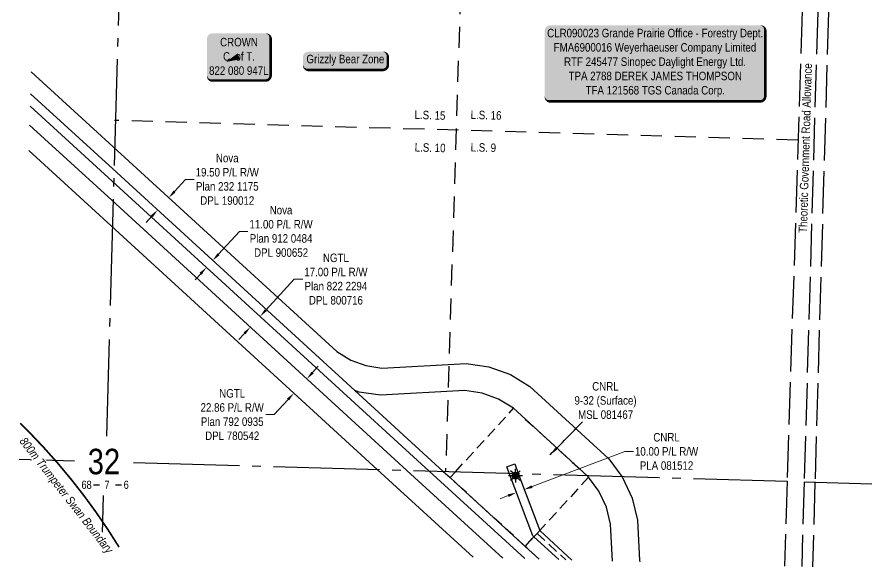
# Model space of a CAD drawing. Extents: x 369812 to 375047, y 6088830 to 6091540.
# Drawn here: x 369812 to 370819, y 6088830 to 6089477 of the extents above; entities that cross this region are included whole.
import ezdxf
from ezdxf.enums import TextEntityAlignment as Align

# ---------------------------------------------------------------- set-up
doc = ezdxf.new("R2010")
doc.units = 0
doc.header["$LTSCALE"] = 5
doc.header["$PDSIZE"] = 0.5
for name, pattern in [('DASHDOT2', [12.7, 6.35, -3.175, 0, -3.175]), ('foc-ACCESSROAD', [3.75, 2.5, -1.25]), ('foc-LSD', [8, 5, -3]), ('foc-QUARTERLINE', [33, 25, -3, 2, -3]), ('foc-UNSURVEYED', [12.5, 10, -2.5])]:
    doc.linetypes.add(name, pattern=pattern)
doc.layers.get('Defpoints').update_dxf_attribs({"color": 9})
for name, color, linetype in [('10', 1, 'Continuous'), ('9', 3, 'Continuous'), ('AS-OWNER', 7, 'Continuous'), ('AS-SURFACE IMPACT', 7, 'Continuous'), ('AS-WILDLIFE', 131, 'DASHDOT2'), ('AS-WILDLIFE-BLOCK', 131, 'Continuous'), ('F-AR', 190, 'foc-ACCESSROAD'), ('F-RW', 190, 'Continuous'), ('F-WS', 190, 'foc-ACCESSROAD'), ('F-WS-S', 190, 'Continuous'), ('L-QSEC', 8, 'foc-QUARTERLINE'), ('L-ROAD-T', 7, 'Continuous'), ('L-SECLBL', 7, 'Continuous'), ('L-SECTION-LSD', 7, 'foc-LSD'), ('L-USEC', 7, 'foc-UNSURVEYED')]:
    doc.layers.add(name, color=color, linetype=linetype)
doc.layers.add('F-RW-T', color=190, linetype='Continuous', lineweight=9)
doc.layers.add('F-WS-T', color=190, linetype='Continuous', lineweight=9)
doc.styles.add('100L', font='ARIALN.TTF', dxfattribs={"height": 11})
doc.styles.add('240', font='ARIALN.TTF', dxfattribs={"height": 30})
doc.styles.add('80', font='ARIALN.TTF', dxfattribs={"height": 10})
doc.styles.add('80CG', font='ARIALN.TTF', dxfattribs={"height": 10})
doc.styles.add('80L', font='ARIALN.TTF', dxfattribs={"height": 10})
doc.styles.add('SIMPLEX', font='ARIALN.TTF')
doc.dimstyles.new('Compass 5 000', dxfattribs={"dimscale": 5, "dimtxt": 9, "dimasz": 2, "dimexe": 0.2, "dimexo": 0.0625, "dimgap": 0.5, "dimtad": 0, "dimtih": 1, "dimtoh": 1, "dimzin": 0, "dimdsep": 46, "dimtxsty": '80CG', "dimcen": 0.1, "dimse1": 1, "dimse2": 1, "dimclrd": 256, "dimclrt": 256, "dimaunit": 1, "dimadec": 4, "dimazin": 0, "dimtfac": 0.06, "dimtofl": 0, "dimtmove": 0, "dimatfit": 1, "dimfxl": 0.2, "dimtolj": 1, "dimtzin": 0, "dimlwd": -1, "dimarcsym": 0})

# ---------------------------------------------------------------- blocks, each defined once
blk = doc.blocks.new('L-SECLBL')
at = {"layer": '9', "color": 7}
for p, q in [((-5.1, -27.8), (-12.3, -27.8)), ((20.7, -27.8), (13.5, -27.8))]:
    blk.add_line(p, q, dxfattribs=at)
at = {"layer": '10', "color": 2, "style": 'SIMPLEX'}
blk.add_attdef('SEC', text='', height=30, dxfattribs=at).set_placement((0, 0), align=Align.MIDDLE)
at = {"layer": '10', "color": 5, "style": '80L'}
blk.add_attdef('TWP', text='', height=9.5, dxfattribs=at).set_placement((-14.4, -27.4), align=Align.MIDDLE_RIGHT)
blk.add_attdef('RGE', text='', height=9.5, dxfattribs=at).set_placement((3.6, -27.4), align=Align.MIDDLE_CENTER)
blk.add_attdef('MER', text='', height=9.5, dxfattribs=at).set_placement((23.2, -27.4), align=Align.MIDDLE_LEFT)
blk = doc.blocks.new('*U39')
h = blk.add_hatch(color=255)
edge = h.paths.add_edge_path()
edge.add_line((-124, -45.5), (124, -45.5))
edge.add_arc((124, -39.5), 6, 270, 360)
edge.add_line((130, -39.5), (130, 38))
edge.add_arc((124, 38), 6, 0, 90)
edge.add_line((124, 44), (-124, 44))
edge.add_arc((-124, 38), 6, 90, 180)
edge.add_line((-130, 38), (-130, -39.5))
edge.add_arc((-124, -39.5), 6, 180, 270)
at = {"color": 44, "flags": 128}
blk.add_lwpolyline([(-124, -45.5, 3, 3, 0), (124, -45.5, 3, 3, 0.414214), (130, -39.5, 3, 3, 0), (130, 38, 3, 0, 0.414214), (124, 44, 0, 0, 0), (-124, 44, 0, 0, 0.414214), (-130, 38, 0, 0, 0), (-130, -39.5, 0, 3, 0.414214)], format="xyseb", close=True, dxfattribs=at)
at = {"color": 44, "style": '80'}
blk.add_attdef('ENTER_TEXT_001', (-36, -5), '', height=10, dxfattribs=at)
blk = doc.blocks.new('*D41')
at = {"layer": 'Defpoints', "color": 0, "transparency": 16777216}
for p in [(370068.5, 6089151.7), (370057.1, 6089139.2), (370098, 6089124.7)]:
    blk.add_point(p, dxfattribs=at)
at = {"layer": 'F-RW-T', "transparency": 16777216}
for p, q in [((370104.8, 6089132.1), (370138.3, 6089168.7)), ((370138.3, 6089168.7), (370148.3, 6089168.7)), ((370079.8, 6089104.8), (370073.1, 6089097.4))]:
    blk.add_line(p, q, dxfattribs=at)
for points in [[(370103.6, 6089133.2), (370106, 6089131), (370098, 6089124.7)], [(370078.6, 6089105.9), (370081, 6089103.7), (370086.6, 6089112.2)]]:
    blk.add_solid(points, dxfattribs=at)
at = {"layer": 'F-RW-T', "transparency": 16777216, "insert": (370187.4, 6089168.7), "char_height": 10, "attachment_point": 5, "style": '80CG'}
blk.add_mtext('\\A1;NGTL\\P17.00 P/L R/W\\PPlan 822 2294\\PDPL 800716', dxfattribs=at)
blk = doc.blocks.new('*D42')
at = {"layer": 'Defpoints', "color": 0, "transparency": 16777216}
for p in [(370042.3, 6089190.6), (370043.6, 6089189.4), (370036.2, 6089181.3)]:
    blk.add_point(p, dxfattribs=at)
at = {"layer": 'F-RW-T', "transparency": 16777216}
for p, q in [((370049.1, 6089198), (370073.7, 6089224.9)), ((370073.7, 6089224.9), (370083.7, 6089224.9)), ((370028.1, 6089175.1), (370021.4, 6089167.7))]:
    blk.add_line(p, q, dxfattribs=at)
for points in [[(370047.8, 6089199.1), (370050.3, 6089196.8), (370042.3, 6089190.6)], [(370026.9, 6089176.2), (370029.4, 6089174), (370034.9, 6089182.5)]]:
    blk.add_solid(points, dxfattribs=at)
at = {"layer": 'F-RW-T', "transparency": 16777216, "insert": (370122.8, 6089224.9), "char_height": 10, "attachment_point": 5, "style": '80CG'}
blk.add_mtext('\\A1;Nova\\P11.00 P/L R/W\\PPlan 912 0484\\PDPL 900652', dxfattribs=at)
blk = doc.blocks.new('*D43')
at = {"layer": 'Defpoints', "color": 0, "transparency": 16777216}
for p in [(369990.5, 6089264.5), (370017.9, 6089239.4), (370004.7, 6089225)]:
    blk.add_point(p, dxfattribs=at)
at = {"layer": 'F-RW-T', "transparency": 16777216}
for p, q in [((369997.2, 6089271.9), (370010.3, 6089286.2)), ((370010.3, 6089286.2), (370020.3, 6089286.2)), ((369970.5, 6089242.7), (369963.8, 6089235.3))]:
    blk.add_line(p, q, dxfattribs=at)
for points in [[(369996, 6089273), (369998.4, 6089270.7), (369990.5, 6089264.5)], [(369969.3, 6089243.8), (369971.8, 6089241.6), (369977.3, 6089250.1)]]:
    blk.add_solid(points, dxfattribs=at)
at = {"layer": 'F-RW-T', "transparency": 16777216, "insert": (370059.4, 6089286.2), "char_height": 10, "attachment_point": 5, "style": '80CG'}
blk.add_mtext('\\A1;Nova\\P19.50 P/L R/W\\PPlan 232 1175\\PDPL 190012', dxfattribs=at)
blk = doc.blocks.new('*D44')
at = {"layer": 'Defpoints', "color": 0, "transparency": 16777216}
for p in [(370409.2, 6088920.8), (370401.1, 6088914), (370410.4, 6088917.6)]:
    blk.add_point(p, dxfattribs=at)
at = {"layer": 'F-RW-T', "transparency": 16777216}
for p, q in [((370418.6, 6088924.3), (370527.9, 6088965.7)), ((370527.9, 6088965.7), (370537.9, 6088965.7)), ((370390.5, 6088913.7), (370381.1, 6088910.1))]:
    blk.add_line(p, q, dxfattribs=at)
for points in [[(370418, 6088925.9), (370419.1, 6088922.7), (370409.2, 6088920.8)], [(370389.9, 6088915.2), (370391.1, 6088912.1), (370399.9, 6088917.2)]]:
    blk.add_solid(points, dxfattribs=at)
at = {"layer": 'F-RW-T', "transparency": 16777216, "insert": (370577, 6088965.7), "char_height": 10, "attachment_point": 5, "style": '80CG'}
blk.add_mtext('\\A1;CNRL\\P10.00 P/L R/W\\PPLA 081512', dxfattribs=at)
blk = doc.blocks.new('*D45')
at = {"layer": 'Defpoints', "color": 0, "transparency": 16777216}
for p in [(370092.1, 6089107.1), (370076.7, 6089090.3), (370153.2, 6089051.2)]:
    blk.add_point(p, dxfattribs=at)
at = {"layer": 'F-RW-T', "transparency": 16777216}
for p, q in [((370160, 6089058.6), (370166.7, 6089066)), ((370131, 6089027), (370114.7, 6089009.1)), ((370114.7, 6089009.1), (370104.7, 6089009.1))]:
    blk.add_line(p, q, dxfattribs=at)
for points in [[(370158.7, 6089059.7), (370161.2, 6089057.5), (370153.2, 6089051.2)], [(370129.8, 6089028.1), (370132.3, 6089025.8), (370137.8, 6089034.3)]]:
    blk.add_solid(points, dxfattribs=at)
at = {"layer": 'F-RW-T', "transparency": 16777216, "insert": (370065.2, 6089009.1), "char_height": 10, "attachment_point": 5, "style": '80CG'}
blk.add_mtext('\\A1;NGTL\\P22.86 P/L R/W\\PPlan 792 0935\\PDPL 780542', dxfattribs=at)
blk = doc.blocks.new('*U40')
h = blk.add_hatch(color=59)
edge = h.paths.add_edge_path()
edge.add_line((-31.5, -28.5), (31.5, -28.5))
edge.add_arc((31.5, -22.5), 6, 270, 360)
edge.add_line((37.5, -22.5), (37.5, 21))
edge.add_arc((31.5, 21), 6, 0, 90)
edge.add_line((31.5, 27), (-31.5, 27))
edge.add_arc((-31.5, 21), 6, 90, 180)
edge.add_line((-37.5, 21), (-37.5, -22.5))
edge.add_arc((-31.5, -22.5), 6, 180, 270)
at = {"color": 1, "flags": 128}
blk.add_lwpolyline([(-31.5, -28.5, 3, 3, 0), (31.5, -28.5, 3, 3, 0.414214), (37.5, -22.5, 3, 3, 0), (37.5, 21, 3, 0, 0.414214), (31.5, 27, 0, 0, 0), (-31.5, 27, 0, 0, 0.414214), (-37.5, 21, 0, 0, 0), (-37.5, -22.5, 0, 3, 0.414214)], format="xyseb", close=True, dxfattribs=at)
blk.add_lwpolyline([(-15.1, -6.6, 0, 7.5, 0), (0, 0, 0, 0, 0)], format="xyseb", dxfattribs=at)
at = {"color": 1, "style": '80'}
blk.add_attdef('ENTER_TEXT_001', (-36, -5), '', height=10, dxfattribs=at)
blk = doc.blocks.new('GAS')
h = blk.add_hatch(color=255)
h.dxf.hatch_style = 1
edge = h.paths.add_edge_path()
edge.add_arc((0, 0), 0.9, 0, 360)
for p, q in [((-0.81, 0), (-1.62, 0)), ((-0.57, 0.57), (-1.14, 1.14)), ((0, 0.81), (0, 1.62)), ((0.57, 0.57), (1.14, 1.14)), ((1.62, 0), (0.81, 0)), ((-0.57, -0.57), (-1.14, -1.14)), ((0, -0.81), (0, -1.62)), ((1.14, -1.14), (0.57, -0.57))]:
    blk.add_line(p, q)
blk.add_circle((0, 0), 0.8)
blk = doc.blocks.new('*U59')
h = blk.add_hatch(color=255)
edge = h.paths.add_edge_path()
edge.add_line((-44, -11.5), (44, -11.5))
edge.add_arc((44, -5.5), 6, 270, 360)
edge.add_line((50, -5.5), (50, 4))
edge.add_arc((44, 4), 6, 0, 90)
edge.add_line((44, 10), (-44, 10))
edge.add_arc((-44, 4), 6, 90, 180)
edge.add_line((-50, 4), (-50, -5.5))
edge.add_arc((-44, -5.5), 6, 180, 270)
at = {"color": 131, "flags": 128}
blk.add_lwpolyline([(-44, -11.5, 3, 3, 0), (44, -11.5, 3, 3, 0.414214), (50, -5.5, 3, 3, 0), (50, 4, 3, 0, 0.414214), (44, 10, 0, 0, 0), (-44, 10, 0, 0, 0.414214), (-50, 4, 0, 0, 0), (-50, -5.5, 0, 3, 0.414214)], format="xyseb", close=True, dxfattribs=at)
at = {"color": 131, "style": '80'}
blk.add_attdef('ENTER_TEXT_001', (-36, -5), '', height=10, dxfattribs=at)

msp = doc.modelspace()

# ---------------------------------------------------------------- linework, layer by layer
at = {"layer": 'AS-WILDLIFE', "const_width": 1.999, "flags": 128}
msp.add_lwpolyline([(369815.508, 6088998.793), (369826.559, 6088987.873), (369843.407, 6088970.126), (369859.678, 6088951.849), (369875.358, 6088933.062), (369890.43, 6088913.784), (369904.878, 6088894.034), (369918.687, 6088873.833), (369931.845, 6088853.201), (369931.902, 6088853.105)], dxfattribs=at)
at = {"layer": 'F-AR'}
msp.add_lwpolyline([(370426.752, 6088838.958), (370410.403, 6088853.914), (370420.697, 6088865.144), (370424.373, 6088869.154), (370458.29, 6088838.056)], dxfattribs=at)
at = {"layer": 'F-RW'}
for points in [[(369828.458, 6089412.764), (369925.14, 6089324.33), (370188.598, 6089083.348), (370204.914, 6089073.371), (370222.829, 6089066.869), (370241.668, 6089063.988), (370341.039, 6089069.474), (370367.666, 6089065.401), (370392.987, 6089056.21), (370416.027, 6089042.255), (370509.083, 6088956.931), (370524.33, 6088936.166), (370525.028, 6088935.222), (370536.432, 6088910.819), (370542.856, 6088884.659), (370545.162, 6088837.38), (370545.609, 6088835.56)], [(370513.159, 6088836.487), (370511.032, 6088880.089), (370506.111, 6088900.128), (370497.375, 6088918.821), (370485.161, 6088935.451), (370483.09, 6088937.344), (370396.756, 6089016.521), (370379.107, 6089027.209), (370359.712, 6089034.25), (370339.316, 6089037.37), (370239.945, 6089031.883), (370214.876, 6089035.717), (370209.583, 6089037.633), (369924.391, 6089298.547), (369827.653, 6089387.046)], [(369827.653, 6089387.046), (369924.391, 6089298.547), (370209.582, 6089037.628), (370313.923, 6088942.176), (370321.903, 6088934.883), (370335.546, 6088922.4), (370410.403, 6088853.913), (370426.751, 6088838.958)], [(370409.935, 6088839.438), (370297.107, 6088942.657), (369923.968, 6089284.029), (369827.2, 6089372.557)], [(369827.2, 6089372.557), (369923.968, 6089284.029), (370297.107, 6088942.657), (370409.935, 6088839.438)], [(370383.947, 6088840.181), (370271.118, 6088943.401), (369923.316, 6089261.592), (369826.499, 6089350.164)], [(369826.499, 6089350.164), (369923.316, 6089261.592), (370271.118, 6088943.401), (370383.947, 6088840.181)], [(370349.001, 6088841.18), (370236.171, 6088944.4), (369922.439, 6089231.422), (369825.557, 6089320.053)], [(370450.025, 6088838.292), (370420.697, 6088865.144), (370419.4, 6088866.331), (370391.539, 6088939.958), (370388.691, 6088947.493), (370398.042, 6088951.031), (370402.345, 6088939.65), (370427.664, 6088872.742), (370427.908, 6088872.097), (370465.307, 6088837.855)]]:
    msp.add_lwpolyline(points, dxfattribs=at)
at = {"layer": 'F-WS'}
msp.add_lwpolyline([(370420.697, 6088865.144), (370410.403, 6088853.914), (370335.546, 6088922.4), (370321.903, 6088934.883), (370328.22, 6088941.768), (370396.756, 6089016.521), (370483.091, 6088937.344), (370485.161, 6088935.451), (370427.664, 6088872.742), (370424.373, 6088869.154), (370420.697, 6088865.144)], close=True, dxfattribs=at)
at = {"layer": 'L-QSEC', "flags": 128}
for points in [[(369939.259, 6089757.453), (369916.938, 6088983.794)], [(369814.184, 6088956.481), (369879.607, 6088954.611)], [(369948.909, 6088952.63), (370719.014, 6088930.614)], [(370739.117, 6088930.038), (370818.943, 6088927.754)], [(369913.209, 6088913.894), (369911.459, 6088853.689)]]:
    msp.add_lwpolyline(points, dxfattribs=at)
at = {"layer": 'L-SECTION-LSD', "flags": 128}
for points in [[(370341.627, 6089745.753), (370316.568, 6088942.242)], [(370731.509, 6089332.49), (369926.691, 6089355.662)]]:
    msp.add_lwpolyline(points, dxfattribs=at)
at = {"layer": 'L-USEC'}
for p, q in [((370744.887, 6089734.449), (370719.014, 6088930.614)), ((370762.334, 6089733.47), (370739.117, 6088930.033)), ((370775.008, 6089733.169), (370751.789, 6088929.676)), ((370719.014, 6088930.614), (370716.127, 6088830.685)), ((370739.117, 6088930.033), (370736.229, 6088830.104)), ((370751.789, 6088929.676), (370748.901, 6088829.739))]:
    msp.add_line(p, q, dxfattribs=at)

# ---------------------------------------------------------------- block references
at = {"layer": 'AS-OWNER'}
ref = msp.add_blockref('*U40', (370073.014, 6089431.063), dxfattribs=dict(at, xscale=0.9997041700000081, yscale=0.9997041700000081, zscale=0.9997041700000081))
ref.add_attrib('ENTER_TEXT_001', 'CROWN', (370050.961, 6089442.832), dxfattribs={"layer": '0', "color": 1, "height": 9.997, "style": '80'})
ref.add_attrib('ENTER_TEXT_002', 'C. of T.', (370054.456, 6089425.993), dxfattribs={"layer": '0', "color": 1, "height": 9.997, "style": '80'})
ref.add_attrib('ENTER_TEXT_003', '822 080 947L', (370037.97, 6089409.29), dxfattribs={"layer": '0', "color": 1, "height": 9.99704, "style": '80'})
at = {"layer": 'AS-SURFACE IMPACT'}
ref = msp.add_blockref('*U39', (370563.39, 6089423.52), dxfattribs=dict(at, xscale=0.9993879236713453, yscale=0.9993879236713453, zscale=0.9993879236713453))
ref.add_attrib('ENTER_TEXT_001', 'CLR090023 Grande Prairie Office - Forestry Dept.', (370436.34, 6089453.489), dxfattribs={"layer": '0', "color": 44, "height": 9.99388, "style": '80'})
ref.add_attrib('ENTER_TEXT_002', 'FMA6900016 Weyerhaeuser Company Limited', (370444.009, 6089436.655), dxfattribs={"layer": '0', "color": 44, "height": 9.99388, "style": '80'})
ref.add_attrib('ENTER_TEXT_003', 'RTF 245477 Sinopec Daylight Energy Ltd.', (370456.201, 6089419.822), dxfattribs={"layer": '0', "color": 44, "height": 9.99388, "style": '80'})
ref.add_attrib('ENTER_TEXT_004', 'TPA 2788 DEREK JAMES THOMPSON', (370461.618, 6089402.988), dxfattribs={"layer": '0', "color": 44, "height": 9.99388, "style": '80'})
ref.add_attrib('ENTER_TEXT_005', 'TFA 121568 TGS Canada Corp.', (370481.643, 6089386.154), dxfattribs={"layer": '0', "color": 44, "height": 9.99388, "style": '80'})
at = {"layer": 'AS-WILDLIFE-BLOCK'}
ref = msp.add_blockref('*U59', (370198.653, 6089426.524), dxfattribs=dict(at, xscale=0.99969613, yscale=0.99969613, zscale=0.99969613))
ref.add_attrib('ENTER_TEXT_001', 'Grizzly Bear Zone', (370152.757, 6089422.906), dxfattribs={"layer": '0', "color": 131, "height": 9.99696, "style": '80'})
at = {"layer": 'F-WS-S', "xscale": 4.99849000000001, "yscale": 4.99849000000001, "zscale": 4.99849000000001}
msp.add_blockref('GAS', (370398.982, 6088937.189), dxfattribs=at)
at = {"layer": 'L-SECLBL', "color": 2, "xscale": 0.9996980000000052, "yscale": 0.9996980000000052, "zscale": 0.9996980000000052}
msp.add_blockref('L-SECLBL', (369914.122, 6088953.87), dxfattribs=at).add_auto_attribs({'SEC': '32', 'TWP': '68', 'RGE': '7', 'MER': '6'})

# ---------------------------------------------------------------- texts
at = {"layer": 'F-WS-T', "insert": (370468.205, 6089047.437), "char_height": 9.99388, "attachment_point": 1, "style": '80L'}
msp.add_mtext_dynamic_manual_height_columns('\\pi21.20004;CNRL\\P\\pi0.27834;9-32 (Surface)\\P\\pi4.5254;MSL 081467', width=72.57942, gutter_width=49.97, heights=[0], dxfattribs=at)
at = {"layer": 'L-ROAD-T', "style": '80L'}
msp.add_text('Theoretic Government Road Allowance', height=9.99698, rotation=88.305245, dxfattribs=at).set_placement((370740.4, 6089323.008), align=Align.MIDDLE_CENTER)

# ---------------------------------------------------------------- dimensions: what is measured, and where the dimension line sits
at = {"layer": 'F-RW-T'}
for base, p1, p2, angle, text, picture, middle in [((369990.468, 6089264.489), (370004.726, 6089224.972), (370017.912, 6089239.387), 47.551262, 'Nova\\P19.50 P/L R/W\\PPlan 232 1175\\PDPL 190012', '*D43', (370059.377, 6089286.161)), ((370042.306, 6089190.589), (370036.184, 6089181.293), (370043.603, 6089189.402), 47.544918, 'Nova\\P11.00 P/L R/W\\PPlan 912 0484\\PDPL 900652', '*D42', (370122.821, 6089224.942)), ((370098.036, 6089124.706), (370057.058, 6089139.169), (370068.526, 6089151.704), 47.545608, 'NGTL\\P17.00 P/L R/W\\PPlan 822 2294\\PDPL 800716', '*D41', (370187.404, 6089168.736)), ((370153.211, 6089051.203), (370076.655, 6089090.279), (370092.075, 6089107.134), 47.545728, 'NGTL\\P22.86 P/L R/W\\PPlan 792 0935\\PDPL 780542', '*D45', (370065.19, 6089009.14)), ((370409.202, 6088920.756), (370401.06, 6088914.03), (370410.408, 6088917.568), 20.727411, 'CNRL\\P10.00 P/L R/W\\PPLA 081512', '*D44', (370577.013, 6088965.684))]:
    dim = msp.add_linear_dim(base=base, p1=p1, p2=p2, angle=angle, text=text, dimstyle='Compass 5 000', dxfattribs=at)
    dim.commit()
    dim.dimension.update_dxf_attribs({"geometry": picture, "text_midpoint": middle, "dimtype": 161})

# ---------------------------------------------------------------- leaders
at = {"layer": 'F-WS-T', "path_type": 1}
msp.add_leader([(370440.005, 6088961.883), (370478.022, 6089000.615)], dimstyle='Compass 5 000', override={"dimgap": 0.5, "dimtad": 0}, dxfattribs=at)

# ---------------------------------------------------------------- next in the draw order: texts
at = {"layer": 'AS-WILDLIFE', "insert": (369868.814, 6088913.17), "char_height": 9.99698, "attachment_point": 5, "rotation": 308.018236, "style": '240', "bg_fill": 3, "box_fill_scale": 1.15, "bg_fill_color": 256, "bg_fill_true_color": 256, "bg_fill_transparency": 0}
msp.add_mtext_dynamic_manual_height_columns('{\\fArial Narrow|b0|i1|c0|p34;800m Trumpeter Swan Boundary}', width=169.43218, gutter_width=44.973, heights=[0], dxfattribs=at)
at = {"layer": 'L-SECTION-LSD', "attachment_point": 1, "rotation": 358.350862, "style": '100L', "bg_fill": 3, "box_fill_scale": 1.5, "bg_fill_color": 256, "bg_fill_transparency": 0}
for s, width, insert, char_height in [('\\pi1.84524;L.S. 15', 36.84825, (370278.408, 6089367.4), 9.99696), ('L.S. 16', 36.93021, (370346.347, 6089367.4), 9.997), ('\\pi2.02847;L.S. 10', 36.94282, (370278.408, 6089329.127), 9.99696), ('L.S. 9', 30.518, (370346.347, 6089329.127), 9.997)]:
    msp.add_mtext_dynamic_manual_height_columns(s, width=width, gutter_width=54.983, heights=[0], dxfattribs=dict(at, insert=insert, char_height=char_height))

# ---------------------------------------------------------------- next in the draw order: linework, layer by layer
at = {"layer": 'L-QSEC', "flags": 128}
msp.add_lwpolyline([(369939.259, 6089757.453), (369916.938, 6088983.794)], dxfattribs=at)

doc.saveas('drawing.dxf')
